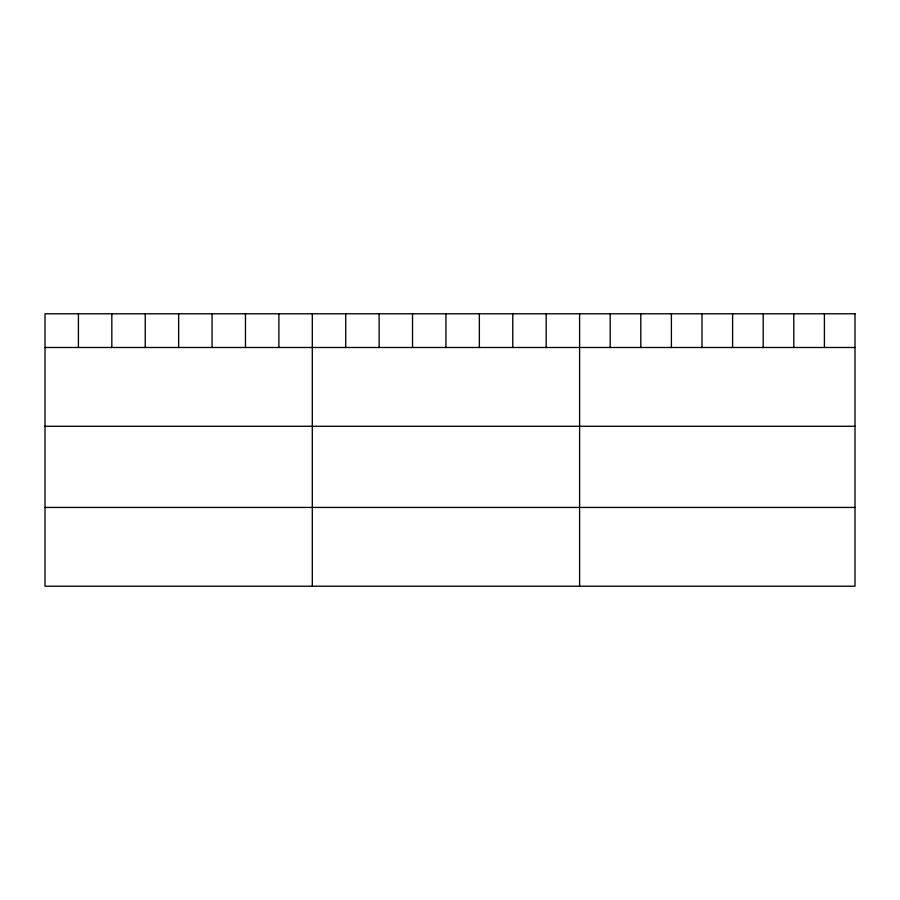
<?xml version="1.0" encoding="UTF-8"?>
<svg xmlns="http://www.w3.org/2000/svg" width="900" height="900" viewBox="0 0 900 900"><rect width="100%" height="100%" fill="white"/><g stroke="black" fill="none" stroke-linecap="round" stroke-linejoin="round"><path stroke-width="1.35" d="M45 347.49L855 347.49M45 426.274L855 426.274M45 507.442L855 507.442M824.4 313.785L824.4 347.49M793.8 313.785L793.8 347.49M763.2 313.785L763.2 347.49M732.6 313.785L732.6 347.49M702 313.785L702 347.49M671.4 313.785L671.4 347.49M640.8 313.785L640.8 347.49M610.2 313.785L610.2 347.49M579.6 313.785L579.6 586.215M546.188 313.785L546.188 347.49M512.775 313.785L512.775 347.49M479.363 313.785L479.363 347.49M445.95 313.785L445.95 347.49M412.537 313.785L412.537 347.49M379.125 313.785L379.125 347.49M345.713 313.785L345.713 347.49M312.3 313.785L312.3 586.215M278.887 313.785L278.887 347.49M245.475 313.785L245.475 347.49M212.062 313.785L212.062 347.49M178.65 313.785L178.65 347.49M145.237 313.785L145.237 347.49M111.825 313.785L111.825 347.49M78.413 313.785L78.413 347.49M855 313.785L45 313.785L45 586.215L855 586.215L855 313.785"/></g></svg>
